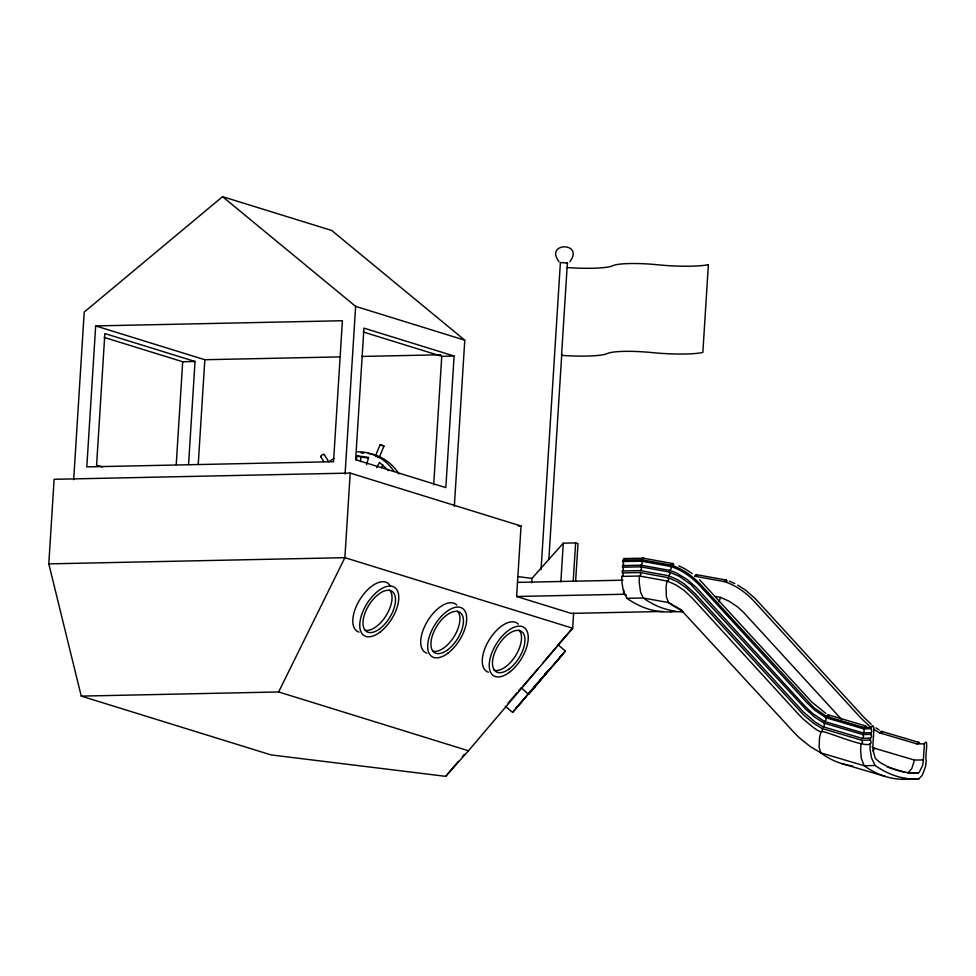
<?xml version="1.0" encoding="UTF-8"?>
<svg xmlns="http://www.w3.org/2000/svg" width="976" height="976" viewBox="0 0 976 976"><rect width="100%" height="100%" fill="white"/><g stroke="black" fill="none" stroke-linecap="round" stroke-linejoin="round"><path stroke-width="1.46" d="M573.62 613.123L572.668 628.227L468.456 750.764L445.69 776.359L271.06 754.912L81.24 696.108L48.8 563.884L54.119 479.301L350.201 473.079L521.05 526.003L516.609 596.495L571.192 613.392L663.046 611.464M73.676 479.728L84.217 312.076L222.552 196.664L331.706 230.47L464.783 340.197L454.328 506.337M95.672 325.923L86.803 466.882L333.536 461.709L342.405 320.738L95.672 325.923L204.826 359.729L340.368 356.887M176.229 464.588L182.695 361.742L104.164 337.415M188.563 464.32L195.029 361.486L104.859 333.56L96.587 465.125L102.407 466.931M198.238 464.32L204.826 359.729M345.077 474.031L355.63 306.379L222.552 196.664M350.201 473.079L344.882 557.662L278.624 691.96L81.24 696.108M356.484 460.294L356.765 455.816L368.684 457.378L366.537 464.613M360.583 461.563L360.864 457.085L356.765 455.816M433.686 484.852L441.762 356.313L363.231 331.986M454.108 356.045L445.825 487.622L355.654 459.696L363.938 328.119L454.108 356.045L441.762 356.313M531.713 582.806L531.993 578.365L563.286 543.168L575.62 542.912L577.999 543.644L575.62 581.403M541.058 569.655L560.383 262.532L567.471 263.02L566.458 263.276M567.08 267.534L561.554 355.337L564.518 355.557A44.298 6.32 3.6 0 0 605.559 354.154L608.914 352.934A36.088 5.148 3.6 0 1 647.076 352.129L657.409 353.068A44.298 6.32 3.6 0 0 701.695 352.678L702.854 352.409L708.381 264.594L707.222 264.862A44.298 6.32 3.6 0 1 662.936 265.252L652.602 264.313A36.088 5.148 3.6 0 0 614.441 265.118L611.086 266.338A44.298 6.32 3.6 0 1 570.045 267.741L567.08 267.534L567.495 262.971M548.841 559.443L561.761 354.19M560.858 581.757L563.286 543.168M573.193 581.489L575.62 542.912M682.407 611.598L670.524 611.842A237.985 119.548 88.8 0 1 626.921 598.337L623.371 590.846L621.98 582.818A23.57 11.846 88.8 0 1 621.932 576.389L623.152 574.998L622.273 570.984L640.28 570.606L668.45 575.718L677.832 579.817L684.627 584.173L695.193 593.75L803.187 711.76L815.289 722.13L823.097 726.815L824.049 726.229L824.574 723.35L815.228 717.567L805.285 708.796L690.886 584.526L679.296 576.365L669.365 572.034L640.756 566.836L622.517 567.227L622.615 565.568L641.22 565.189L642.159 563.469L641.476 561.176L622.871 561.566L623.896 558.662A2.83 1.427 88.8 0 1 624.774 558.748M626.397 595.14L623.53 594.25L623.798 590.016M622.151 572.912L640.024 572.534L667.987 577.621L677.088 581.598L685.884 587.515L694.107 595.262L800.479 711.541A112.386 95.843 -72.8 0 0 805.505 716.628L814.423 723.838L822.219 728.535L861.784 740.247L870.348 740.064L870.47 738.137L862.089 738.32L822.841 726.693M824.061 723.106L862.711 734.55L870.702 734.379L871.8 731.524L871.056 728.718L863.626 728.877L825.891 717.702L814.631 710.113L806.908 702.708L700.512 586.405C692.387 577.511 682.261 570.216 670.732 566.495L641.476 561.176M871.056 728.718L872.08 725.815A2.83 1.427 88.8 0 1 873.239 726.181L873.947 728.181L872.873 745.969A16.885 8.479 88.8 0 0 873.117 750.581L875.362 758.437L879.413 762.012A232.617 116.864 88.8 0 0 915.012 773.041L918.233 772.943L919.331 772.053L922.442 765.855A16.958 8.516 88.8 0 0 923.235 761.561L924.394 743.81L925.333 742.309A2.83 1.427 88.8 0 1 926.492 742.675C927.224 748.824 925.126 754.875 926.175 760.914A23.631 11.871 88.8 0 1 925.358 767.051L922.271 775.298L918.721 779.007L907.79 779.226L904.898 778.372M923.381 759.901L914.488 760.084L911.816 768.551L907.9 773.163L918.233 772.943M841.617 719.458L743.505 612.294L737.502 606.852L729.035 601.155L720.434 597.385L719.983 599.02A16.909 8.808 -77.4 0 1 718.983 601.875M870.165 726.693L860.954 718.104L754.558 601.802C746.311 592.774 736.026 585.38 724.326 581.611L694.912 576.267L695.839 574.766A2.83 1.427 88.8 0 1 696.998 575.12L697.34 575.498M872.007 746.921L874.398 748.214L873.813 749.8A16.824 8.784 -70.7 0 1 873.215 751.215M622.956 560.163L641.659 559.76L642.708 558.26A2.83 1.452 -86.3 0 1 643.867 558.626M694.912 576.267L695.961 574.754A2.83 1.452 -86.3 0 1 697.12 575.12L697.242 575.498M375.443 455.89L380.225 444.568L383.958 446.13L379.213 457.488L375.443 455.89L376.089 456.073M641.659 559.76L671.073 565.104C682.773 568.886 693.058 576.279 701.305 585.307L813.764 707.588L826.343 716.36L863.858 727.474L864.968 725.961A2.818 1.452 -83.7 0 1 866.127 726.327L866.346 726.705M873.374 729.072L879.596 732.854L917.111 743.968L918.221 742.455A2.818 1.452 -83.7 0 1 919.38 742.821L919.587 743.2M671.073 565.104L672.318 563.64A2.843 1.476 -77.4 0 1 673.477 564.006L673.794 564.848M724.326 581.611L725.571 580.134A2.843 1.476 -77.4 0 1 726.486 580.232M376.614 467.663L379.554 462.441L388.643 470.676M381.445 467.626L382.909 465.015M826.343 716.36L827.733 714.944A2.843 1.488 -70.7 0 1 828.892 715.298L829.161 716.128M879.596 732.854L880.986 731.439A2.843 1.488 -70.7 0 1 882.145 731.793L882.414 732.622M557.15 646.088L558.15 644.868L565.385 651.041L556.967 661.008M505.348 706.221L512.583 712.395L521.001 702.427M521.489 687.897L528.467 694.339L536.885 684.371M556.418 646.954L543.095 662.68M518.317 705.611L515.657 708.783L519.342 704.574M543.778 675.88L546.426 672.708L544.95 674.367M548.512 670.305L541.094 679.064M534.189 687.555L531.542 690.727L535.214 686.518M559.663 657.824L562.31 654.652L558.638 658.861M445.69 776.359L458.391 761.341M462.307 756.717L464.259 754.411M518.988 704.757L524.368 698.45M523.038 699.987L528.199 693.948M539.057 681.504L543.095 676.734M533.896 687.543L540.253 680.394M538.923 681.931L544.083 675.892M553.599 664.985L558.98 658.678M549.769 669.487L554.929 663.448M527.626 694.583L537.19 683.383M529.639 692.57L534.458 686.909M543.51 676.527L548.341 670.866M545.511 674.514L550.342 668.853M518.61 690.837L521.452 687.507M514.218 695.973L516.804 692.948M538.276 668.34L522.99 686.177M524.905 698.108L529.87 692.265M536.166 684.603L541.497 678.344M520.598 703.147L525.93 696.888M548.097 671.171L557.381 660.288M536.471 685.091L545.755 674.209M513.352 696.986L507.996 703.22M539.752 680.406L542.754 676.917M522.331 701.085L512.583 712.395M555.637 662.35L565.385 651.041M538.215 683.029L528.467 694.339M545.096 674.148L547.731 671.085M557.613 645.16L572.668 628.227L344.882 557.662L48.8 563.884M862.638 738.393L863.565 736.185L862.711 734.55M569.862 261.714C584.746 241.841 544.071 241.963 559.016 261.714M670.524 611.842L671.476 611.208M908.839 778.592L907.79 779.226A236.485 121.866 -83.7 0 1 864.187 765.733L820.877 752.899L810.178 746.518L799.368 737.783A133.346 113.716 -72.8 0 1 793.427 731.78L680.699 609.5L668.548 602.582L643.269 597.995L626.921 598.337M361.693 356.435L440.896 354.776M182.695 361.742L195.029 361.486M518.305 526.064L521.05 526.003M624.189 558.565L643.013 558.162M621.932 576.389L639.585 576.023L667.145 581.037L675.734 584.807L684.188 590.48L692.13 597.971L798.502 714.261A115.497 98.491 -72.8 0 0 803.663 719.471C806.152 721.044 824.586 738.856 822.219 728.535M517.5 582.391L622.908 580.183M516.609 596.495L623.53 594.25M863.858 727.474L871.153 727.315M640.964 565.177L669.768 570.411A79.8 68.052 -72.8 0 1 677.454 573.546L687.128 579.451L696.132 587.296L804.639 705.831L812.642 713.493L824.598 721.52L862.979 732.891L870.812 732.72M870.348 740.064C878.095 754.851 821.353 728.328 821.097 731.854A23.387 12.2 -70.7 0 0 819.498 738.002L819.108 747.396L820.877 752.899A238.961 124.721 -70.7 0 0 852.646 765.904M917.111 743.968L924.394 743.81M918.721 779.007A237.985 119.548 88.8 0 1 875.118 765.501L864.187 765.721L861.259 758.218L860.625 750.178A23.875 12.298 -83.7 0 1 861.21 743.736L862.601 742.333L861.784 740.247M640.024 572.534L640.915 574.62L639.585 576.023A23.692 12.127 -86.3 0 0 639.207 582.452L640.585 592.273L643.269 597.995A237.351 121.414 -86.3 0 0 675.624 611.147M667.987 577.621L668.67 579.671L667.145 581.037A23.497 12.249 -77.4 0 0 666.059 587.332L666.401 596.97L668.548 602.582A238.351 124.172 -77.4 0 0 682.187 610.573M862.979 732.891L864.236 731.17L863.626 728.877M622.615 565.568L623.676 563.86L622.871 561.566M669.768 570.411L671.183 568.74L670.732 566.495M824.598 721.52L826.184 719.898L825.891 717.702M383.995 446.166L380.25 444.617M518.39 576.694L531.993 578.365M360.864 457.085L368.306 458.061M640.756 566.836L641.622 569.069L640.28 570.606M669.365 572.034L670.012 574.217L668.45 575.718M622.517 567.227L623.505 569.447L622.273 570.984M870.702 734.379L871.69 736.599L870.47 738.137M643.318 558.199L672.952 563.579M696.571 574.693L726.205 580.073M714.627 596.324L720.434 597.385M828.392 714.883L865.59 725.9M881.645 731.378L918.843 742.394M874.398 748.214L914.488 760.084M887.428 767.099L904.972 772.297M841.385 763.464L885.342 776.481M355.63 306.379L464.783 340.197M278.624 691.96L468.456 750.764M729.328 581.184L734.782 583.563M377.468 456.609L379.213 457.488M678.82 565.812L684.213 568.459M737.722 585.1L745.481 590.077L755.119 598.459L863.748 717.128L871.239 724.302M684.481 568.605L692.228 573.583M879.156 729.963L875.936 727.876M825.903 713.468L811.983 702.208L699.548 579.695M875.118 765.489L871.556 758.01L870.165 749.971A23.57 11.846 88.8 0 1 870.128 743.553M324.215 454.487L328.619 461.624M320.848 456.805L323.788 461.563M726.73 580.5L727.047 581.342M368.33 453.486A57.84 49.325 -72.8 0 1 398.977 473.909M361.12 453.035A57.84 49.325 -72.8 0 1 364.011 453.071M357.021 451.766A57.84 49.325 -72.8 0 1 394.036 471.371M329.229 461.55A57.84 49.325 -72.8 0 1 333.914 458.476M321.397 456.951A2.05 0.854 -31.7 0 1 321.031 455.816A2.05 0.854 -31.7 0 1 323.398 454.377A2.05 0.854 -31.7 0 1 324.178 455.255M683.102 611.61A237.351 121.414 -86.3 0 1 679.357 611.488M358.973 632.106A28.536 14.542 -58 0 1 361.303 597.361A28.536 14.542 -58 0 1 390.412 586.283M389.595 590.065A23.79 12.115 -58 0 1 386.093 615.624A23.79 12.115 -58 0 1 364.67 630.106M426.902 653.151A28.536 14.542 -58 0 1 427.866 620.492A28.536 14.542 -58 0 1 456.805 605.096M457.512 611.11A23.79 12.115 -58 0 1 454.023 636.657A23.79 12.115 -58 0 1 432.6 651.151M488.451 672.22A28.536 14.542 -58 0 1 489.403 639.561A28.536 14.542 -58 0 1 518.341 624.164M519.061 630.167A23.79 12.115 -58 0 1 515.572 655.726A23.79 12.115 -58 0 1 494.137 670.207M379.896 632.228A28.536 14.542 -58 0 0 395.829 588.394A28.536 14.542 -58 0 0 362.059 613.636A28.536 14.542 -58 0 0 379.896 632.228M379.786 628.764A23.79 12.115 -58 0 0 393.06 592.237A23.79 12.115 -58 0 0 364.926 613.27A23.79 12.115 -58 0 0 379.786 628.764M447.813 653.273A28.536 14.542 -58 0 0 463.746 609.439A28.536 14.542 -58 0 0 429.977 634.681A28.536 14.542 -58 0 0 447.813 653.273M447.716 649.809A23.79 12.115 -58 0 0 460.989 613.27A23.79 12.115 -58 0 0 432.844 634.315A23.79 12.115 -58 0 0 447.716 649.809M509.362 672.342A28.536 14.542 -58 0 0 525.295 628.495A28.536 14.542 -58 0 0 491.526 653.749A28.536 14.542 -58 0 0 509.362 672.342M509.252 668.877A23.79 12.115 -58 0 0 522.526 632.338A23.79 12.115 -58 0 0 494.393 653.371A23.79 12.115 -58 0 0 509.252 668.877"/></g></svg>
